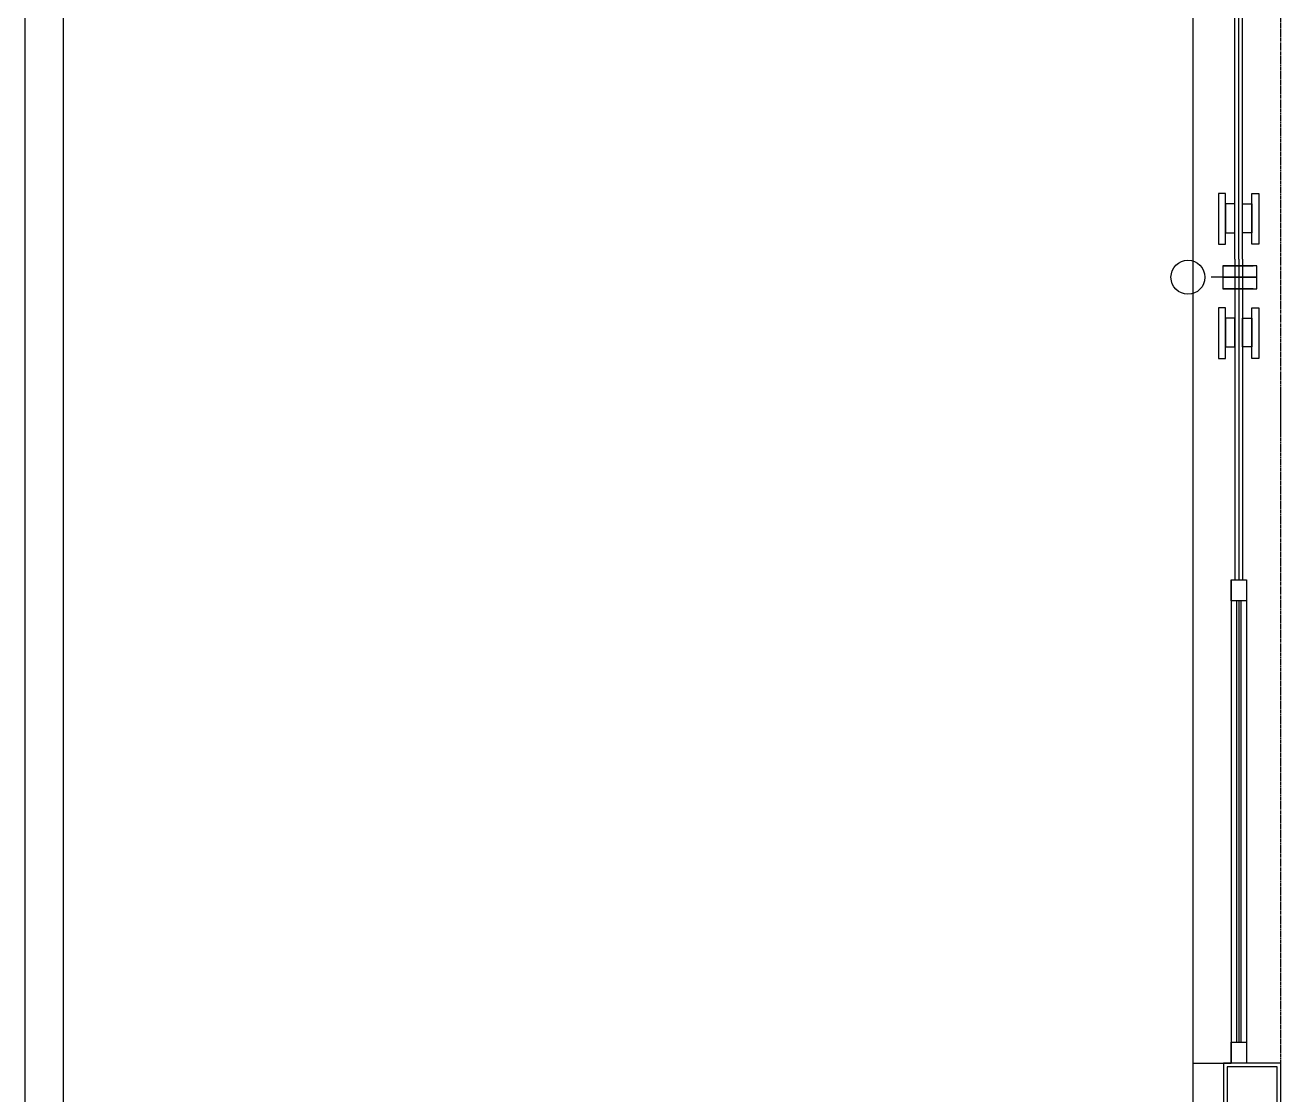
# Model space of a CAD drawing. Header units: millimetres. Extents: x 7703 to 16070, y -6855 to 95.
# Drawn here: x 12039 to 12366.7, y -5408.8 to -5129.7 of the extents above; entities that cross this region are included whole.
import ezdxf

# ---------------------------------------------------------------- set-up
doc = ezdxf.new("R2010")
doc.units = ezdxf.units.MM
doc.linetypes.add('DASHDOT4', pattern=[0.265, 0.125, -0.0625, 0.015, -0.0625])
for name, color, linetype in [('Cember', 7, 'Continuous'), ('Giydirme_Cephe', 7, 'Continuous'), ('Kıtc-025 Antet', 7, 'Continuous')]:
    doc.layers.add(name, color=color, linetype=linetype)

msp = doc.modelspace()

# ---------------------------------------------------------------- linework, layer by layer
at = {"color": 0}
for p, q in [((12343.67, -4980.43), (12343.67, -5400.6)), ((12353.67, -5400.6), (12343.67, -5400.6)), ((12343.67, -5400.6), (12343.67, -5515.63))]:
    msp.add_line(p, q, dxfattribs=at)
at = {"color": 0, "linetype": 'DASHDOT4'}
msp.add_line((12366.67, -5400.51), (12366.67, -4980.38), dxfattribs=at)
at = {"color": 4}
for p, q in [((12354.67, -5190.76), (12354.67, -5106.76)), ((12355.67, -5190.76), (12355.67, -5106.76)), ((12356.67, -5190.76), (12356.67, -5106.76)), ((12354.67, -5190.76), (12354.67, -5274.39)), ((12355.67, -5190.76), (12355.67, -5274.39)), ((12356.67, -5190.76), (12356.67, -5274.39)), ((12355.06, -5279.88), (12355.06, -5394.97)), ((12355.67, -5279.88), (12355.67, -5394.97)), ((12356.23, -5279.86), (12356.23, -5394.97))]:
    msp.add_line(p, q, dxfattribs=at)
at = {"color": 251, "linetype": 'ByBlock'}
msp.add_line((12366.67, -5235.47), (12366.67, -5225.48), dxfattribs=at)
for p, q in [((12353.67, -5274.39), (12353.67, -5400.5)), ((12357.67, -5274.39), (12357.67, -5400.5))]:
    msp.add_line(p, q)
at = {"color": 1}
msp.add_line((12366.67, -5400.51), (12357.67, -5400.51), dxfattribs=at)
at = {"color": 0}
for points in [[(12352.24, -5186.86), (12352.24, -5173.64), (12350.38, -5173.64), (12350.38, -5186.86)], [(12354.67, -5183.83), (12354.67, -5176.28), (12352.24, -5176.28), (12352.24, -5183.83)], [(12356.67, -5183.83), (12356.67, -5176.28), (12359.1, -5176.28), (12359.1, -5183.83)], [(12359.1, -5186.86), (12359.1, -5173.64), (12360.96, -5173.64), (12360.96, -5186.86)], [(12352.24, -5216.68), (12352.24, -5203.46), (12350.38, -5203.46), (12350.38, -5216.68)], [(12354.67, -5213.65), (12354.67, -5206.1), (12352.24, -5206.1), (12352.24, -5213.65)], [(12356.67, -5213.65), (12356.67, -5206.1), (12359.1, -5206.1), (12359.1, -5213.65)], [(12359.1, -5216.68), (12359.1, -5203.46), (12360.96, -5203.46), (12360.96, -5216.68)], [(12351.67, -5400.51), (12351.67, -5457.51), (12366.67, -5457.51), (12366.67, -5400.51)], [(12352.67, -5401.51), (12352.67, -5457.51), (12365.67, -5457.51), (12365.67, -5401.51)]]:
    msp.add_lwpolyline(points, close=True, dxfattribs=at)
for points in [[(12353.67, -5279.88), (12353.67, -5274.39), (12357.67, -5274.39), (12357.67, -5279.88)], [(12353.67, -5400.5), (12353.67, -5395.02), (12357.67, -5395.02), (12357.67, -5400.5)]]:
    msp.add_lwpolyline(points, close=True)
at = {"layer": 'Cember', "linetype": 'Continuous', "lineweight": -3}
msp.add_circle((12342.43, -5195.47), 4.43, dxfattribs=at)
at = {"layer": 'Giydirme_Cephe', "linetype": 'Continuous', "lineweight": -3}
for points in [[(12351.49, -5192.5), (12351.49, -5198.44)], [(12360.4, -5192.5), (12351.49, -5192.5)], [(12351.49, -5192.5), (12351.49, -5198.44)], [(12360.4, -5192.5), (12351.49, -5192.5)], [(12351.49, -5192.5), (12351.49, -5198.44)], [(12360.4, -5192.5), (12351.49, -5192.5)], [(12351.49, -5192.5), (12351.49, -5198.44)], [(12360.4, -5192.5), (12351.49, -5192.5)], [(12359.41, -5192.5), (12351.49, -5192.5)], [(12351.49, -5192.5), (12359.41, -5192.5)], [(12351.49, -5192.5), (12351.49, -5198.44)], [(12360.4, -5192.5), (12351.49, -5192.5)], [(12351.49, -5192.5), (12351.49, -5198.44)], [(12360.4, -5192.5), (12351.49, -5192.5)], [(12359.41, -5192.5), (12351.49, -5192.5)], [(12351.49, -5192.5), (12359.41, -5192.5)], [(12360.4, -5198.44), (12360.4, -5192.5)], [(12360.4, -5198.44), (12360.4, -5192.5)], [(12360.4, -5198.44), (12360.4, -5192.5)], [(12360.4, -5198.44), (12360.4, -5192.5)], [(12360.4, -5198.44), (12360.4, -5192.5)], [(12360.4, -5198.44), (12360.4, -5192.5)], [(12352.48, -5195.47), (12348.52, -5195.47)], [(12352.48, -5195.47), (12348.52, -5195.47)], [(12352.48, -5195.47), (12348.52, -5195.47)], [(12352.48, -5195.47), (12348.52, -5195.47)], [(12352.48, -5195.47), (12348.52, -5195.47)], [(12352.48, -5195.47), (12348.52, -5195.47)], [(12352.48, -5195.47), (12348.52, -5195.47)], [(12352.48, -5195.47), (12348.52, -5195.47)], [(12352.48, -5195.47), (12348.52, -5195.47)], [(12352.48, -5195.47), (12348.52, -5195.47)], [(12352.48, -5195.47), (12348.52, -5195.47)], [(12352.48, -5195.47), (12348.52, -5195.47)], [(12360.4, -5195.47), (12351.49, -5195.47)], [(12351.49, -5195.47), (12360.4, -5195.47)], [(12360.4, -5195.47), (12351.49, -5195.47)], [(12351.49, -5195.47), (12360.4, -5195.47)], [(12360.4, -5195.47), (12351.49, -5195.47)], [(12351.49, -5195.47), (12360.4, -5195.47)], [(12360.4, -5195.47), (12351.49, -5195.47)], [(12351.49, -5195.47), (12360.4, -5195.47)], [(12351.49, -5198.44), (12360.4, -5198.44)], [(12351.49, -5198.44), (12360.4, -5198.44)], [(12359.41, -5198.44), (12351.49, -5198.44)], [(12351.49, -5198.44), (12359.41, -5198.44)], [(12351.49, -5198.44), (12360.4, -5198.44)], [(12351.49, -5198.44), (12360.4, -5198.44)], [(12359.41, -5198.44), (12351.49, -5198.44)], [(12351.49, -5198.44), (12359.41, -5198.44)], [(12351.49, -5198.44), (12360.4, -5198.44)], [(12351.49, -5198.44), (12360.4, -5198.44)]]:
    msp.add_lwpolyline(points, dxfattribs=at)
at = {"layer": 'Kıtc-025 Antet'}
for points in [[(16069.97, -3954.68), (16069.97, -6855.18), (12039.03, -6855.18), (12039.03, -3954.68)], [(16059.97, -3964.68), (16059.97, -6845.18), (12049.03, -6845.18), (12049.03, -3964.68)]]:
    msp.add_lwpolyline(points, close=True, dxfattribs=at)

doc.saveas('drawing.dxf')
